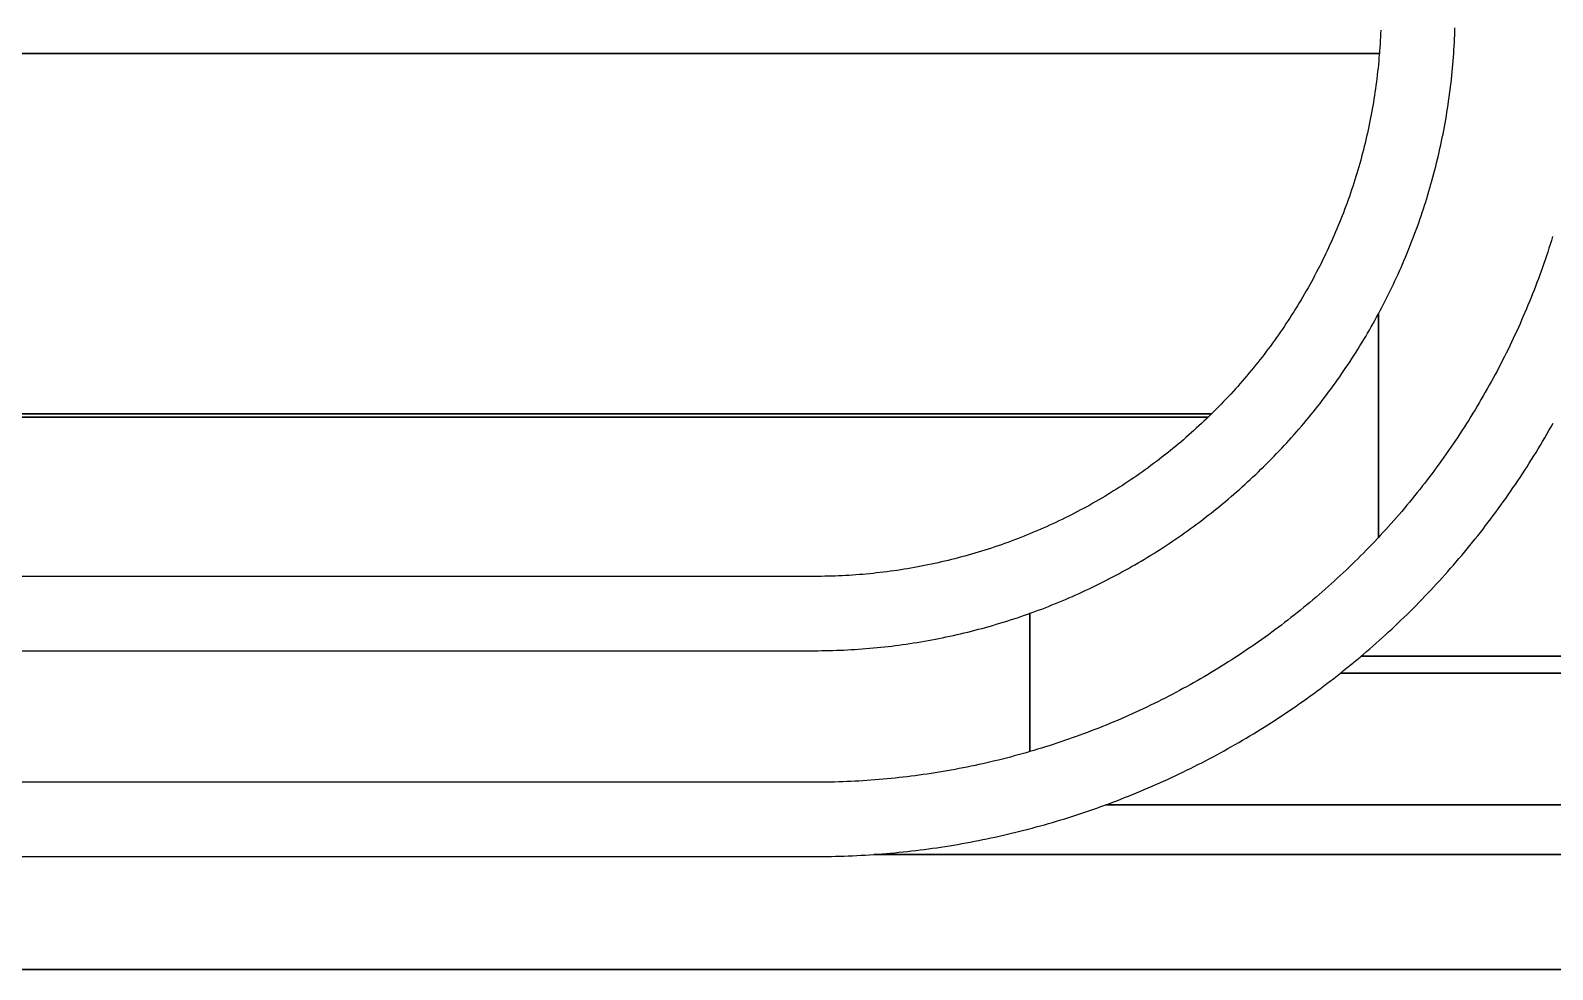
# Model space of a CAD drawing. Extents: x -3500 to 3500, y -3500 to 3500.
# Drawn here: x -581.1 to -293.9, y -410.2 to -233.1 of the extents above; entities that cross this region are included whole.
import ezdxf

# ---------------------------------------------------------------- set-up
doc = ezdxf.new("R2010")
doc.units = 0
for name, color, linetype in [('L5D0', 3, 'CONTINUOUS'), ('L5D100', 7, 'CONTINUOUS'), ('L5D11', 2, 'CONTINUOUS')]:
    doc.layers.add(name, color=color, linetype=linetype)

# ---------------------------------------------------------------- blocks, each defined once
blk = doc.blocks.new('ground_main_5')
at = {"layer": 'L5D0'}
for points in [[(-326.3115, -233.087), (-326.337, -233.74), (-326.367, -234.3925), (-326.401, -235.0455), (-326.439, -235.698), (-326.481, -236.35), (-326.527, -237.002), (-326.5765, -237.6535), (-326.6305, -238.305), (-326.6885, -238.9555), (-326.75, -239.6065), (-326.816, -240.2565), (-326.886, -240.9065), (-326.9595, -241.5555), (-327.0375, -242.2045), (-327.119, -242.853), (-327.2045, -243.501), (-327.294, -244.148), (-327.3875, -244.795), (-327.485, -245.441), (-327.5865, -246.087), (-327.692, -246.7315), (-327.8015, -247.376), (-327.9145, -248.0195), (-328.032, -248.6625), (-328.153, -249.305), (-328.278, -249.946), (-328.407, -250.587), (-328.54, -251.227), (-328.6765, -251.866), (-328.8175, -252.504), (-328.962, -253.1415), (-329.1105, -253.778), (-329.2625, -254.4135), (-329.419, -255.048), (-329.579, -255.6815), (-329.743, -256.314), (-329.911, -256.9455), (-330.0825, -257.576), (-330.258, -258.2055), (-330.4375, -258.834), (-330.621, -259.4615), (-330.808, -260.0875), (-330.999, -260.7125), (-331.1935, -261.3365), (-331.392, -261.959), (-331.5945, -262.5805), (-331.8005, -263.2005), (-332.0105, -263.8195), (-332.224, -264.437), (-332.4415, -265.0535), (-332.663, -265.6685), (-332.888, -266.282), (-333.1165, -266.894), (-333.349, -267.505), (-333.585, -268.114), (-333.825, -268.722), (-334.0685, -269.3285), (-334.316, -269.9335), (-334.567, -270.537), (-334.8215, -271.1385), (-335.08, -271.739), (-335.342, -272.3375), (-335.608, -272.9345), (-335.877, -273.53), (-336.15, -274.124), (-336.4265, -274.716), (-336.707, -275.3065), (-336.9905, -275.895), (-337.278, -276.482), (-337.569, -277.067), (-337.8635, -277.6505), (-338.162, -278.232), (-338.4635, -278.812), (-338.7685, -279.39), (-339.0775, -279.966), (-339.3895, -280.54), (-339.7055, -281.112), (-340.0245, -281.6825), (-340.3475, -282.2505), (-340.6735, -282.817), (-341.003, -283.381), (-341.336, -283.9435), (-341.6725, -284.5035), (-342.0125, -285.062), (-342.356, -285.618), (-342.7025, -286.172), (-343.053, -286.7235), (-343.4065, -287.2735), (-343.763, -287.821), (-344.1235, -288.366), (-344.487, -288.9095), (-344.8535, -289.45), (-345.2235, -289.989), (-345.597, -290.525), (-345.9735, -291.059), (-346.3535, -291.591), (-346.737, -292.1205), (-347.123, -292.6475), (-347.513, -293.172), (-347.9055, -293.6945), (-348.3015, -294.2145), (-348.7005, -294.7315), (-349.103, -295.2465), (-349.5085, -295.7595), (-349.917, -296.2695), (-350.329, -296.777), (-350.7435, -297.282), (-351.1615, -297.7845), (-351.5825, -298.2845), (-352.0065, -298.7815), (-352.4335, -299.2765), (-352.8635, -299.7685), (-353.2965, -300.258), (-353.7325, -300.7445), (-354.1715, -301.229), (-354.613, -301.7105), (-355.058, -302.189), (-355.506, -302.665), (-355.9565, -303.1385), (-356.41, -303.609), (-356.8665, -304.0765), (-357.326, -304.5415), (-357.788, -305.0035), (-358.253, -305.463), (-2334.91, -305.463)], [(-2334.91, -305.463), (-358.253, -305.463), (-358.7205, -305.9195), (-359.191, -306.373), (-359.6645, -306.8235), (-360.1405, -307.2715), (-360.619, -307.716), (-361.1005, -308.158), (-361.5845, -308.597), (-362.0715, -309.033), (-362.561, -309.466), (-363.053, -309.896), (-363.548, -310.323), (-364.045, -310.747), (-364.545, -311.168), (-365.0475, -311.586), (-365.5525, -312.0005), (-366.06, -312.4125), (-366.57, -312.821), (-367.0825, -313.2265), (-367.5975, -313.6285), (-368.115, -314.028), (-368.635, -314.424), (-369.1575, -314.8165), (-369.682, -315.206), (-370.209, -315.5925), (-370.7385, -315.9755), (-371.27, -316.3555), (-371.8045, -316.7325), (-372.3405, -317.1055), (-372.879, -317.476), (-373.42, -317.8425), (-373.963, -318.206), (-374.5085, -318.5665), (-375.056, -318.923), (-375.6055, -319.2765), (-376.1575, -319.6265), (-376.7115, -319.9735), (-377.2675, -320.3165), (-377.8255, -320.6565), (-378.386, -320.993), (-378.948, -321.326), (-379.5125, -321.656), (-380.079, -321.982), (-380.647, -322.305), (-381.2175, -322.624), (-381.7895, -322.94), (-382.3635, -323.252), (-382.9395, -323.5605), (-383.5175, -323.866), (-384.097, -324.1675), (-384.679, -324.4655), (-385.262, -324.7605), (-385.8475, -325.051), (-386.434, -325.3385), (-387.023, -325.6225), (-387.6135, -325.9025), (-388.2055, -326.179), (-388.799, -326.452), (-389.3945, -326.7215), (-389.9915, -326.987), (-390.5905, -327.2495), (-391.1905, -327.5075), (-391.7925, -327.7625), (-392.396, -328.0135), (-393.001, -328.2605), (-393.607, -328.5045), (-394.215, -328.744), (-394.8245, -328.9805), (-395.4355, -329.213), (-396.0475, -329.4415), (-396.661, -329.6665), (-397.276, -329.888), (-397.892, -330.105), (-398.51, -330.319), (-399.1285, -330.529), (-399.749, -330.735), (-400.3705, -330.9375), (-400.993, -331.136), (-401.617, -331.3305), (-402.242, -331.5215), (-402.868, -331.7085), (-403.4955, -331.8915), (-404.1235, -332.071), (-404.753, -332.2465), (-405.3835, -332.4185), (-406.0155, -332.5865), (-406.648, -332.7505), (-407.2815, -332.9105), (-407.916, -333.0665), (-408.5515, -333.219), (-409.188, -333.3675), (-409.8255, -333.512), (-410.4635, -333.653), (-411.1025, -333.7895), (-411.7425, -333.9225), (-412.383, -334.0515), (-413.0245, -334.1765), (-413.667, -334.2975), (-414.3095, -334.415), (-414.9535, -334.528), (-415.5975, -334.6375), (-416.2425, -334.7425), (-416.888, -334.844), (-417.5345, -334.9415), (-418.181, -335.035), (-418.8285, -335.125), (-419.4765, -335.2105), (-420.125, -335.292), (-420.7735, -335.37), (-421.423, -335.4435), (-422.073, -335.5135), (-422.723, -335.579), (-423.3735, -335.641), (-424.0245, -335.699), (-424.676, -335.7525), (-425.3275, -335.8025), (-425.9795, -335.8485), (-426.6315, -335.8905), (-427.284, -335.9285), (-427.9365, -335.962), (-428.5895, -335.992), (-429.2425, -336.018), (-429.8955, -336.04), (-430.549, -336.058), (-431.2025, -336.072), (-431.8555, -336.082), (-432.509, -336.088), (-433.1625, -336.09), (-1407.1915, -336.09)], [(552.3855, -354.306), (-333.875, -354.306), (-333.297, -353.845), (-332.6745, -353.344), (-332.0545, -352.84), (-331.5945, -352.462), (-331.437, -352.3325), (-330.822, -351.822), (-330.21, -351.3085), (-329.6, -350.792), (-328.993, -350.2725), (-328.3885, -349.75), (-327.7865, -349.224), (-327.1875, -348.6955), (-326.5905, -348.164), (-325.9965, -347.629), (-325.4055, -347.0915), (-324.817, -346.551), (-324.231, -346.0075), (-323.648, -345.4615), (-323.0675, -344.912), (-322.49, -344.36), (-321.915, -343.8045), (-321.343, -343.2465), (-320.7735, -342.686), (-320.207, -342.1225), (-319.6435, -341.556), (-319.0825, -340.9865), (-318.5245, -340.4145), (-317.9695, -339.8395), (-317.4175, -339.262), (-316.868, -338.6815), (-316.3215, -338.0985), (-315.7785, -337.5125), (-315.2375, -336.924), (-314.7, -336.3325), (-314.1655, -335.7385), (-313.634, -335.142), (-313.105, -334.543), (-312.5795, -333.941), (-312.057, -333.3365), (-311.5375, -332.729), (-311.021, -332.1195), (-310.5075, -331.507), (-309.997, -330.8925), (-309.4895, -330.275), (-308.9855, -329.655), (-308.484, -329.0325), (-307.986, -328.4075), (-307.4915, -327.78), (-306.9995, -327.15), (-306.511, -326.518), (-306.0255, -325.883), (-305.5435, -325.246), (-305.064, -324.606), (-304.5885, -323.964), (-304.116, -323.32), (-303.6465, -322.673), (-303.18, -322.024), (-302.7175, -321.3725), (-302.2575, -320.719), (-301.8015, -320.063), (-301.3485, -319.4045), (-300.8985, -318.744), (-300.452, -318.0815), (-300.009, -317.4165), (-299.569, -316.749), (-299.1325, -316.0795), (-298.6995, -315.408), (-298.27, -314.7345), (-297.8435, -314.0585), (-297.4205, -313.3805), (-297.001, -312.7005), (-296.5845, -312.0185), (-296.172, -311.334), (-295.7625, -310.6475), (-295.3565, -309.9595), (-294.9545, -309.269), (-294.5555, -308.5765), (-294.16, -307.882), (-293.768, -307.186)], [(612.646, -388.5185), (-421.984, -388.5185), (-421.187, -388.4605), (-420.3905, -388.3985), (-419.594, -388.3325), (-418.798, -388.263), (-418.002, -388.189), (-417.207, -388.111), (-416.412, -388.0295), (-415.6175, -387.9435), (-414.8235, -387.854), (-414.03, -387.76), (-413.2365, -387.6625), (-412.444, -387.5605), (-411.652, -387.455), (-410.8605, -387.3455), (-410.0695, -387.232), (-409.279, -387.1145), (-408.489, -386.993), (-407.7, -386.8675), (-406.9115, -386.738), (-406.1235, -386.605), (-405.336, -386.4675), (-404.5495, -386.3265), (-403.7635, -386.1815), (-402.9785, -386.0325), (-402.1945, -385.8795), (-401.4105, -385.7225), (-400.628, -385.562), (-399.846, -385.397), (-399.065, -385.2285), (-398.2845, -385.056), (-397.505, -384.8795), (-396.7265, -384.699), (-395.949, -384.515), (-395.1725, -384.327), (-394.3965, -384.135), (-393.622, -383.939), (-393.001, -383.7785), (-392.848, -383.739), (-392.0755, -383.5355), (-391.3035, -383.328), (-390.533, -383.117), (-389.7635, -382.9015), (-388.995, -382.6825), (-388.2275, -382.4595), (-387.461, -382.233), (-386.696, -382.0025), (-385.932, -381.768), (-385.1695, -381.53), (-384.4075, -381.288), (-383.6475, -381.042), (-382.888, -380.7925), (-382.1305, -380.539), (-381.3735, -380.282), (-380.6185, -380.021), (-379.8645, -379.7565), (-379.1115, -379.4875), (-378.3605, -379.2155), (-377.6105, -378.9395), (-376.862, -378.6595), (-376.115, -378.376), (-375.369, -378.089), (-374.625, -377.798), (-373.882, -377.503), (-373.1405, -377.205), (-372.401, -376.9025), (-371.6625, -376.597), (-370.926, -376.2875), (-370.1905, -375.974), (-369.457, -375.6575), (-368.725, -375.337), (-367.9945, -375.0125), (-367.266, -374.685), (-366.5385, -374.3535), (-365.813, -374.0185), (-365.0895, -373.6795), (-364.3675, -373.337), (-363.647, -372.991), (-362.9285, -372.6415), (-362.2115, -372.2885), (-361.4965, -371.932), (-360.783, -371.5715), (-360.0715, -371.2075), (-359.362, -370.84), (-358.6545, -370.4695), (-357.9485, -370.095), (-357.2445, -369.7165), (-356.542, -369.335), (-355.842, -368.95), (-355.1435, -368.5615), (-354.447, -368.1695), (-353.753, -367.774), (-353.0605, -367.375), (-352.37, -366.9725), (-351.6815, -366.5665), (-350.9955, -366.1575), (-350.311, -365.7445), (-349.629, -365.3285), (-348.949, -364.909), (-348.271, -364.486), (-347.595, -364.0595), (-346.921, -363.63), (-346.2495, -363.1965), (-345.58, -362.76), (-344.913, -362.3205), (-344.248, -361.8775), (-343.5855, -361.431), (-342.9245, -360.981), (-342.2665, -360.528), (-341.6105, -360.0715), (-340.9565, -359.612), (-340.3055, -359.149), (-339.6565, -358.683), (-339.0095, -358.2135), (-338.365, -357.741), (-337.723, -357.265), (-337.0835, -356.786), (-336.4465, -356.304), (-335.8115, -355.8185), (-335.179, -355.33), (-334.549, -354.838), (-333.922, -354.343), (-333.875, -354.306), (552.3855, -354.306)], [(-1407.1915, -388.91), (-433.1625, -388.91), (-432.3635, -388.908), (-431.5645, -388.902), (-430.7655, -388.892), (-429.9665, -388.878), (-429.1675, -388.86), (-428.3685, -388.838), (-427.57, -388.812), (-426.7715, -388.782), (-425.973, -388.748), (-425.175, -388.71), (-424.377, -388.668), (-423.579, -388.6225), (-422.7815, -388.5725), (-421.984, -388.5185), (612.646, -388.5185)]]:
    blk.add_lwpolyline(points, dxfattribs=at)
blk = doc.blocks.new('TOP_main_5_Cheese_100')
at = {"layer": 'L5D100'}
for points in [[(-326.3115, -233.087), (-326.337, -233.74), (-326.367, -234.3925), (-326.401, -235.0455), (-326.439, -235.698), (-326.481, -236.35), (-326.527, -237.002), (-326.565, -237.5), (-2334.91, -237.5)], [(-2334.91, -237.5), (-326.565, -237.5), (-326.5765, -237.6535), (-326.6305, -238.305), (-326.6885, -238.9555), (-326.75, -239.6065), (-326.816, -240.2565), (-326.886, -240.9065), (-326.9595, -241.5555), (-327.0375, -242.2045), (-327.119, -242.853), (-327.2045, -243.501), (-327.294, -244.148), (-327.3875, -244.795), (-327.485, -245.441), (-327.5865, -246.087), (-327.692, -246.7315), (-327.8015, -247.376), (-327.9145, -248.0195), (-328.032, -248.6625), (-328.153, -249.305), (-328.278, -249.946), (-328.407, -250.587), (-328.54, -251.227), (-328.6765, -251.866), (-328.8175, -252.504), (-328.962, -253.1415), (-329.1105, -253.778), (-329.2625, -254.4135), (-329.419, -255.048), (-329.579, -255.6815), (-329.743, -256.314), (-329.911, -256.9455), (-330.0825, -257.576), (-330.258, -258.2055), (-330.4375, -258.834), (-330.621, -259.4615), (-330.808, -260.0875), (-330.999, -260.7125), (-331.1935, -261.3365), (-331.392, -261.959), (-331.5945, -262.5805), (-331.8005, -263.2005), (-332.0105, -263.8195), (-332.224, -264.437), (-332.4415, -265.0535), (-332.663, -265.6685), (-332.888, -266.282), (-333.1165, -266.894), (-333.349, -267.505), (-333.585, -268.114), (-333.825, -268.722), (-334.0685, -269.3285), (-334.316, -269.9335), (-334.567, -270.537), (-334.8215, -271.1385), (-335.08, -271.739), (-335.342, -272.3375), (-335.608, -272.9345), (-335.877, -273.53), (-336.15, -274.124), (-336.4265, -274.716), (-336.707, -275.3065), (-336.9905, -275.895), (-337.278, -276.482), (-337.569, -277.067), (-337.8635, -277.6505), (-338.162, -278.232), (-338.4635, -278.812), (-338.7685, -279.39), (-339.0775, -279.966), (-339.3895, -280.54), (-339.7055, -281.112), (-340.0245, -281.6825), (-340.3475, -282.2505), (-340.6735, -282.817), (-341.003, -283.381), (-341.336, -283.9435), (-341.6725, -284.5035), (-342.0125, -285.062), (-342.356, -285.618), (-342.7025, -286.172), (-343.053, -286.7235), (-343.4065, -287.2735), (-343.763, -287.821), (-344.1235, -288.366), (-344.487, -288.9095), (-344.8535, -289.45), (-345.2235, -289.989), (-345.597, -290.525), (-345.9735, -291.059), (-346.3535, -291.591), (-346.737, -292.1205), (-347.123, -292.6475), (-347.513, -293.172), (-347.9055, -293.6945), (-348.3015, -294.2145), (-348.7005, -294.7315), (-349.103, -295.2465), (-349.5085, -295.7595), (-349.917, -296.2695), (-350.329, -296.777), (-350.7435, -297.282), (-351.1615, -297.7845), (-351.5825, -298.2845), (-352.0065, -298.7815), (-352.4335, -299.2765), (-352.8635, -299.7685), (-353.2965, -300.258), (-353.7325, -300.7445), (-354.1715, -301.229), (-354.613, -301.7105), (-355.058, -302.189), (-355.506, -302.665), (-355.9565, -303.1385), (-356.41, -303.609), (-356.8665, -304.0765), (-357.326, -304.5415), (-357.788, -305.0035), (-358.253, -305.463), (-358.7205, -305.9195), (-358.839, -306.0335), (-2334.91, -306.0335)], [(-2334.91, -306.0335), (-358.839, -306.0335), (-359.191, -306.373), (-359.6645, -306.8235), (-360.1405, -307.2715), (-360.619, -307.716), (-361.1005, -308.158), (-361.5845, -308.597), (-362.0715, -309.033), (-362.561, -309.466), (-363.053, -309.896), (-363.548, -310.323), (-364.045, -310.747), (-364.545, -311.168), (-365.0475, -311.586), (-365.5525, -312.0005), (-366.06, -312.4125), (-366.57, -312.821), (-367.0825, -313.2265), (-367.5975, -313.6285), (-368.115, -314.028), (-368.635, -314.424), (-369.1575, -314.8165), (-369.682, -315.206), (-370.209, -315.5925), (-370.7385, -315.9755), (-371.27, -316.3555), (-371.8045, -316.7325), (-372.3405, -317.1055), (-372.879, -317.476), (-373.42, -317.8425), (-373.963, -318.206), (-374.5085, -318.5665), (-375.056, -318.923), (-375.6055, -319.2765), (-376.1575, -319.6265), (-376.7115, -319.9735), (-377.2675, -320.3165), (-377.8255, -320.6565), (-378.386, -320.993), (-378.948, -321.326), (-379.5125, -321.656), (-380.079, -321.982), (-380.647, -322.305), (-381.2175, -322.624), (-381.7895, -322.94), (-382.3635, -323.252), (-382.9395, -323.5605), (-383.5175, -323.866), (-384.097, -324.1675), (-384.679, -324.4655), (-385.262, -324.7605), (-385.8475, -325.051), (-386.434, -325.3385), (-387.023, -325.6225), (-387.6135, -325.9025), (-388.2055, -326.179), (-388.799, -326.452), (-389.3945, -326.7215), (-389.9915, -326.987), (-390.5905, -327.2495), (-391.1905, -327.5075), (-391.7925, -327.7625), (-392.396, -328.0135), (-393.001, -328.2605), (-393.607, -328.5045), (-394.215, -328.744), (-394.8245, -328.9805), (-395.4355, -329.213), (-396.0475, -329.4415), (-396.661, -329.6665), (-397.276, -329.888), (-397.892, -330.105), (-398.51, -330.319), (-399.1285, -330.529), (-399.749, -330.735), (-400.3705, -330.9375), (-400.993, -331.136), (-401.617, -331.3305), (-402.242, -331.5215), (-402.868, -331.7085), (-403.4955, -331.8915), (-404.1235, -332.071), (-404.753, -332.2465), (-405.3835, -332.4185), (-406.0155, -332.5865), (-406.648, -332.7505), (-407.2815, -332.9105), (-407.916, -333.0665), (-408.5515, -333.219), (-409.188, -333.3675), (-409.8255, -333.512), (-410.4635, -333.653), (-411.1025, -333.7895), (-411.7425, -333.9225), (-412.383, -334.0515), (-413.0245, -334.1765), (-413.667, -334.2975), (-414.3095, -334.415), (-414.9535, -334.528), (-415.5975, -334.6375), (-416.2425, -334.7425), (-416.888, -334.844), (-417.5345, -334.9415), (-418.181, -335.035), (-418.8285, -335.125), (-419.4765, -335.2105), (-420.125, -335.292), (-420.7735, -335.37), (-421.423, -335.4435), (-422.073, -335.5135), (-422.723, -335.579), (-423.3735, -335.641), (-424.0245, -335.699), (-424.676, -335.7525), (-425.3275, -335.8025), (-425.9795, -335.8485), (-426.6315, -335.8905), (-427.284, -335.9285), (-427.9365, -335.962), (-428.5895, -335.992), (-429.2425, -336.018), (-429.8955, -336.04), (-430.549, -336.058), (-431.2025, -336.072), (-431.8555, -336.082), (-432.509, -336.088), (-433.1625, -336.09), (-1407.1915, -336.09)], [(-62.5, -351.1225), (-329.9905, -351.1225), (-329.6, -350.792), (-328.993, -350.2725), (-328.3885, -349.75), (-327.7865, -349.224), (-327.1875, -348.6955), (-326.5905, -348.164), (-325.9965, -347.629), (-325.4055, -347.0915), (-324.817, -346.551), (-324.231, -346.0075), (-323.648, -345.4615), (-323.0675, -344.912), (-322.49, -344.36), (-321.915, -343.8045), (-321.343, -343.2465), (-320.7735, -342.686), (-320.207, -342.1225), (-319.6435, -341.556), (-319.0825, -340.9865), (-318.5245, -340.4145), (-317.9695, -339.8395), (-317.4175, -339.262), (-316.868, -338.6815), (-316.3215, -338.0985), (-315.7785, -337.5125), (-315.2375, -336.924), (-314.7, -336.3325), (-314.1655, -335.7385), (-313.634, -335.142), (-313.105, -334.543), (-312.5795, -333.941), (-312.057, -333.3365), (-311.5375, -332.729), (-311.021, -332.1195), (-310.5075, -331.507), (-309.997, -330.8925), (-309.4895, -330.275), (-308.9855, -329.655), (-308.484, -329.0325), (-307.986, -328.4075), (-307.4915, -327.78), (-306.9995, -327.15), (-306.511, -326.518), (-306.0255, -325.883), (-305.5435, -325.246), (-305.064, -324.606), (-304.5885, -323.964), (-304.116, -323.32), (-303.6465, -322.673), (-303.18, -322.024), (-302.7175, -321.3725), (-302.2575, -320.719), (-301.8015, -320.063), (-301.3485, -319.4045), (-300.8985, -318.744), (-300.452, -318.0815), (-300.009, -317.4165), (-299.569, -316.749), (-299.1325, -316.0795), (-298.6995, -315.408), (-298.27, -314.7345), (-297.8435, -314.0585), (-297.4205, -313.3805), (-297.001, -312.7005), (-296.5845, -312.0185), (-296.172, -311.334), (-295.7625, -310.6475), (-295.3565, -309.9595), (-294.9545, -309.269), (-294.5555, -308.5765), (-294.16, -307.882), (-293.768, -307.186)], [(584.2425, -379.1515), (-378.186, -379.1515), (-377.6105, -378.9395), (-376.862, -378.6595), (-376.115, -378.376), (-375.369, -378.089), (-374.625, -377.798), (-373.882, -377.503), (-373.1405, -377.205), (-372.401, -376.9025), (-371.6625, -376.597), (-370.926, -376.2875), (-370.1905, -375.974), (-369.457, -375.6575), (-368.725, -375.337), (-367.9945, -375.0125), (-367.266, -374.685), (-366.5385, -374.3535), (-365.813, -374.0185), (-365.0895, -373.6795), (-364.3675, -373.337), (-363.647, -372.991), (-362.9285, -372.6415), (-362.2115, -372.2885), (-361.4965, -371.932), (-360.783, -371.5715), (-360.0715, -371.2075), (-359.362, -370.84), (-358.6545, -370.4695), (-357.9485, -370.095), (-357.2445, -369.7165), (-356.542, -369.335), (-355.842, -368.95), (-355.1435, -368.5615), (-354.447, -368.1695), (-353.753, -367.774), (-353.0605, -367.375), (-352.37, -366.9725), (-351.6815, -366.5665), (-350.9955, -366.1575), (-350.311, -365.7445), (-349.629, -365.3285), (-348.949, -364.909), (-348.271, -364.486), (-347.595, -364.0595), (-346.921, -363.63), (-346.2495, -363.1965), (-345.58, -362.76), (-345.1855, -362.5), (-344.913, -362.3205), (-344.248, -361.8775), (-343.5855, -361.431), (-342.9245, -360.981), (-342.2665, -360.528), (-341.6105, -360.0715), (-340.9565, -359.612), (-340.3055, -359.149), (-339.6565, -358.683), (-339.0095, -358.2135), (-338.365, -357.741), (-337.723, -357.265), (-337.0835, -356.786), (-336.4465, -356.304), (-335.8115, -355.8185), (-335.179, -355.33), (-334.549, -354.838), (-333.922, -354.343), (-333.875, -354.306), (-333.297, -353.845), (-332.6745, -353.344), (-332.0545, -352.84), (-331.5945, -352.462), (-331.437, -352.3325), (-330.822, -351.822), (-330.21, -351.3085), (-329.9905, -351.1225), (-62.5, -351.1225)], [(-1407.1915, -388.91), (-433.1625, -388.91), (-432.3635, -388.908), (-431.5645, -388.902), (-430.7655, -388.892), (-429.9665, -388.878), (-429.1675, -388.86), (-428.3685, -388.838), (-427.57, -388.812), (-426.7715, -388.782), (-425.973, -388.748), (-425.175, -388.71), (-424.377, -388.668), (-423.579, -388.6225), (-422.7815, -388.5725), (-421.984, -388.5185), (-421.187, -388.4605), (-420.3905, -388.3985), (-419.594, -388.3325), (-418.798, -388.263), (-418.002, -388.189), (-417.207, -388.111), (-416.412, -388.0295), (-415.6175, -387.9435), (-414.8235, -387.854), (-414.03, -387.76), (-413.2365, -387.6625), (-412.444, -387.5605), (-411.652, -387.455), (-410.8605, -387.3455), (-410.0695, -387.232), (-409.279, -387.1145), (-408.489, -386.993), (-407.7, -386.8675), (-406.9115, -386.738), (-406.1235, -386.605), (-405.336, -386.4675), (-404.5495, -386.3265), (-403.7635, -386.1815), (-402.9785, -386.0325), (-402.1945, -385.8795), (-401.4105, -385.7225), (-400.628, -385.562), (-399.846, -385.397), (-399.065, -385.2285), (-398.2845, -385.056), (-397.505, -384.8795), (-396.7265, -384.699), (-395.949, -384.515), (-395.1725, -384.327), (-394.3965, -384.135), (-393.622, -383.939), (-393.001, -383.7785), (-392.848, -383.739), (-392.0755, -383.5355), (-391.3035, -383.328), (-390.533, -383.117), (-389.7635, -382.9015), (-388.995, -382.6825), (-388.2275, -382.4595), (-387.461, -382.233), (-386.696, -382.0025), (-385.932, -381.768), (-385.1695, -381.53), (-384.4075, -381.288), (-383.6475, -381.042), (-382.888, -380.7925), (-382.1305, -380.539), (-381.3735, -380.282), (-380.6185, -380.021), (-379.8645, -379.7565), (-379.1115, -379.4875), (-378.3605, -379.2155), (-378.186, -379.1515), (584.2425, -379.1515)], [(1657.3345, -410.2095), (-1471.2315, -410.2095)], [(-1471.2315, -410.2095), (1657.3345, -410.2095)]]:
    blk.add_lwpolyline(points, dxfattribs=at)
blk = doc.blocks.new('TOP_main_5')
at = {"layer": 'L5D11'}
for points in [[(-293.862, -272.021), (-294.0885, -272.75), (-294.3185, -273.4775), (-294.5525, -274.204), (-294.7905, -274.929), (-295.032, -275.653), (-295.277, -276.3755), (-295.526, -277.097), (-295.779, -277.817), (-296.0355, -278.5355), (-296.296, -279.253), (-296.56, -279.9685), (-296.828, -280.6835), (-297.0995, -281.3965), (-297.375, -282.108), (-297.654, -282.8185), (-297.937, -283.527), (-298.223, -284.2345), (-298.5135, -284.94), (-298.8075, -285.6445), (-299.105, -286.347), (-299.406, -287.0485), (-299.711, -287.748), (-300.0195, -288.446), (-300.332, -289.142), (-300.6475, -289.837), (-300.967, -290.53), (-301.29, -291.221), (-301.617, -291.911), (-301.9475, -292.5985), (-302.281, -293.285), (-302.6185, -293.9695), (-302.96, -294.652), (-303.3045, -295.333), (-303.6525, -296.012), (-304.0045, -296.689), (-304.36, -297.3645), (-304.7185, -298.038), (-305.081, -298.7095), (-305.447, -299.379), (-305.816, -300.047), (-306.189, -300.7125), (-306.5655, -301.3765), (-306.9455, -302.0385), (-307.3285, -302.698), (-307.7155, -303.356), (-308.1055, -304.012), (-308.499, -304.6655), (-308.896, -305.3175), (-309.2965, -305.967), (-309.7005, -306.6145), (-310.1075, -307.26), (-310.518, -307.903), (-310.932, -308.544), (-311.3495, -309.183), (-311.77, -309.82), (-312.194, -310.4545), (-312.621, -311.0865), (-313.052, -311.7165), (-313.4855, -312.3445), (-313.923, -312.97), (-314.3635, -313.593), (-314.807, -314.214), (-315.254, -314.8325), (-315.704, -315.4485), (-316.1575, -316.0625), (-316.614, -316.674), (-317.074, -317.283), (-317.5365, -317.8895), (-318.003, -318.494), (-318.472, -319.0955), (-318.9445, -319.695), (-319.42, -320.2915), (-319.899, -320.886), (-320.3805, -321.4775), (-320.8655, -322.067), (-321.3535, -322.6535), (-321.8445, -323.238), (-322.3385, -323.8195), (-322.8355, -324.3985), (-323.336, -324.9745), (-323.839, -325.5485), (-324.345, -326.1195), (-324.8545, -326.688), (-325.3665, -327.254), (-325.8815, -327.817), (-326.3995, -328.377), (-326.744, -328.746), (-326.744, -286.591), (-326.4155, -285.9775), (-326.0905, -285.3625), (-325.769, -284.7455), (-325.451, -284.1265), (-325.1365, -283.506), (-324.8255, -282.8835), (-324.518, -282.2595), (-324.2145, -281.6335), (-323.9145, -281.0055), (-323.618, -280.376), (-323.325, -279.745), (-323.036, -279.112), (-322.7505, -278.4775), (-322.4685, -277.8415), (-322.1905, -277.204), (-321.9155, -276.5645), (-321.645, -275.9235), (-321.3775, -275.2815), (-321.114, -274.6375), (-320.8545, -273.992), (-320.5985, -273.345), (-320.346, -272.6965), (-320.0975, -272.0465), (-319.8525, -271.3955), (-319.6115, -270.7425), (-319.374, -270.0885), (-319.1405, -269.4335), (-318.911, -268.7765), (-318.6845, -268.1185), (-318.4625, -267.459), (-318.244, -266.7985), (-318.0295, -266.137), (-317.8185, -265.4735), (-317.6115, -264.8095), (-317.4085, -264.144), (-317.209, -263.4775), (-317.0135, -262.8095), (-316.822, -262.141), (-316.634, -261.471), (-316.4505, -260.8), (-316.27, -260.128), (-316.094, -259.4545), (-315.9215, -258.7805), (-315.753, -258.1055), (-315.5885, -257.4295), (-315.428, -256.7525), (-315.271, -256.0745), (-315.1185, -255.396), (-314.9695, -254.716), (-314.8245, -254.0355), (-314.683, -253.3545), (-314.546, -252.6725), (-314.4125, -251.9895), (-314.2835, -251.306), (-314.158, -250.6215), (-314.0365, -249.9365), (-313.919, -249.2505), (-313.8055, -248.564), (-313.6955, -247.877), (-313.59, -247.1895), (-313.4885, -246.501), (-313.3905, -245.812), (-313.2965, -245.123), (-313.207, -244.433), (-313.121, -243.7425), (-313.039, -243.0515), (-312.9615, -242.36), (-312.8875, -241.668), (-312.8175, -240.976), (-312.7515, -240.2835), (-312.6895, -239.5905), (-312.6315, -238.897), (-312.5775, -238.2035), (-312.5275, -237.5095), (-312.4815, -236.815), (-312.4395, -236.1205), (-312.4015, -235.426), (-312.3675, -234.731), (-312.3375, -234.036), (-312.3115, -233.3405), (-312.2895, -232.645)], [(-1407.1915, -350.09), (-433.1625, -350.09), (-432.467, -350.088), (-431.771, -350.082), (-431.0755, -350.072), (-430.38, -350.058), (-429.6845, -350.04), (-428.989, -350.018), (-428.2935, -349.992), (-427.5985, -349.962), (-426.9035, -349.928), (-426.209, -349.89), (-425.5145, -349.848), (-424.82, -349.802), (-424.126, -349.752), (-423.4325, -349.698), (-422.739, -349.64), (-422.046, -349.578), (-421.3535, -349.512), (-420.661, -349.442), (-419.9695, -349.368), (-419.278, -349.29), (-418.587, -349.2085), (-417.8965, -349.1225), (-417.2065, -349.0325), (-416.517, -348.939), (-415.8285, -348.841), (-415.14, -348.7395), (-414.4525, -348.6335), (-413.765, -348.524), (-413.079, -348.4105), (-412.393, -348.293), (-411.708, -348.1715), (-411.0235, -348.046), (-410.34, -347.9165), (-409.657, -347.7835), (-408.975, -347.646), (-408.2935, -347.505), (-407.613, -347.36), (-406.9335, -347.211), (-406.2545, -347.058), (-405.577, -346.9015), (-404.9, -346.741), (-404.224, -346.576), (-403.549, -346.4075), (-402.8745, -346.2355), (-402.2015, -346.059), (-401.5295, -345.879), (-400.8585, -345.695), (-400.1885, -345.5075), (-399.5195, -345.3155), (-398.852, -345.12), (-398.1855, -344.921), (-397.52, -344.7175), (-396.8555, -344.5105), (-396.1925, -344.3), (-395.531, -344.0855), (-394.87, -343.867), (-394.211, -343.6445), (-393.553, -343.4185), (-392.896, -343.189), (-392.5015, -343.048), (-392.5015, -369.123), (-393.235, -369.334), (-393.9695, -369.541), (-394.705, -369.7445), (-395.4415, -369.944), (-396.179, -370.1395), (-396.918, -370.331), (-397.6575, -370.519), (-398.398, -370.703), (-399.1395, -370.883), (-399.882, -371.0595), (-400.6255, -371.2315), (-401.37, -371.4), (-402.115, -371.5645), (-402.861, -371.725), (-403.608, -371.882), (-404.3555, -372.0345), (-405.104, -372.1835), (-405.853, -372.3285), (-406.603, -372.4695), (-407.354, -372.6065), (-408.105, -372.74), (-408.8575, -372.869), (-409.61, -372.9945), (-410.3635, -373.1155), (-411.1175, -373.233), (-411.872, -373.3465), (-412.6275, -373.456), (-413.383, -373.5615), (-414.1395, -373.663), (-414.896, -373.761), (-415.6535, -373.8545), (-416.4115, -373.944), (-417.1695, -374.03), (-417.9285, -374.1115), (-418.6875, -374.1895), (-419.447, -374.263), (-420.207, -374.333), (-420.967, -374.399), (-421.728, -374.4605), (-422.4885, -374.5185), (-423.25, -374.5725), (-424.0115, -374.6225), (-424.773, -374.6685), (-425.535, -374.7105), (-426.2975, -374.748), (-427.0595, -374.782), (-427.822, -374.812), (-428.585, -374.838), (-429.3475, -374.86), (-430.1105, -374.878), (-430.8735, -374.892), (-431.6365, -374.902), (-432.3995, -374.908), (-433.1625, -374.91), (-1407.1915, -374.91)]]:
    blk.add_lwpolyline(points, dxfattribs=at)
blk.add_lwpolyline([(-392.5015, -369.123), (-392.5015, -343.048), (-392.2405, -342.955), (-391.5865, -342.718), (-390.934, -342.477), (-390.2825, -342.232), (-389.633, -341.9835), (-388.9845, -341.731), (-388.3375, -341.475), (-387.692, -341.215), (-387.048, -340.9515), (-386.4055, -340.6845), (-385.765, -340.4135), (-385.1255, -340.139), (-384.488, -339.861), (-383.8515, -339.579), (-383.217, -339.2935), (-382.5845, -339.004), (-381.953, -338.7115), (-381.324, -338.415), (-380.696, -338.115), (-380.07, -337.811), (-379.446, -337.504), (-378.8235, -337.193), (-378.2025, -336.8785), (-377.584, -336.5605), (-376.967, -336.239), (-376.3515, -335.914), (-375.7385, -335.585), (-375.127, -335.253), (-374.5175, -334.9175), (-373.91, -334.578), (-373.3045, -334.2355), (-372.701, -333.8895), (-372.0995, -333.5395), (-371.5, -333.1865), (-370.9025, -332.83), (-370.307, -332.47), (-369.7135, -332.107), (-369.1225, -331.74), (-368.5335, -331.37), (-367.9465, -330.9965), (-367.3615, -330.6195), (-366.779, -330.239), (-366.1985, -329.8555), (-365.62, -329.4685), (-365.044, -329.078), (-364.4705, -328.6845), (-363.899, -328.2875), (-363.33, -327.8875), (-362.763, -327.484), (-362.1985, -327.0775), (-361.636, -326.6675), (-361.0765, -326.2545), (-360.519, -325.838), (-359.964, -325.4185), (-359.4115, -324.9955), (-358.861, -324.5695), (-358.3135, -324.1405), (-357.768, -323.7085), (-357.2255, -323.273), (-356.6855, -322.8345), (-356.1475, -322.393), (-355.6125, -321.948), (-355.08, -321.5005), (-354.55, -321.0495), (-354.0225, -320.596), (-353.498, -320.139), (-352.9755, -319.679), (-352.456, -319.216), (-351.9395, -318.7505), (-351.4255, -318.2815), (-350.914, -317.8095), (-350.4055, -317.335), (-349.8995, -316.8575), (-349.396, -316.377), (-348.896, -315.8935), (-348.398, -315.407), (-347.9035, -314.918), (-347.4115, -314.426), (-346.922, -313.931), (-346.436, -313.4335), (-345.9525, -312.933), (-345.472, -312.43), (-344.9945, -311.924), (-344.5195, -311.4155), (-344.048, -310.904), (-343.579, -310.39), (-343.113, -309.873), (-342.6505, -309.3535), (-342.1905, -308.8315), (-341.7335, -308.307), (-341.2795, -307.7795), (-340.829, -307.2495), (-340.381, -306.717), (-339.9365, -306.1815), (-339.495, -305.644), (-339.0565, -305.104), (-338.621, -304.561), (-338.189, -304.016), (-337.7595, -303.468), (-337.334, -302.918), (-336.911, -302.3655), (-336.4915, -301.8105), (-336.075, -301.253), (-335.662, -300.693), (-335.252, -300.131), (-334.8455, -299.5665), (-334.442, -298.9995), (-334.0415, -298.4305), (-333.645, -297.859), (-333.251, -297.285), (-332.861, -296.709), (-332.474, -296.131), (-332.0905, -295.5505), (-331.71, -294.968), (-331.333, -294.383), (-330.9595, -293.796), (-330.5895, -293.207), (-330.2225, -292.6155), (-329.859, -292.0225), (-329.499, -291.427), (-329.1425, -290.8295), (-328.7895, -290.23), (-328.44, -289.6285), (-328.094, -289.025), (-327.751, -288.419), (-327.412, -287.8115), (-327.0765, -287.2025), (-326.744, -286.591), (-326.744, -328.746), (-326.9205, -328.935), (-327.444, -329.49), (-327.971, -330.042), (-328.5005, -330.5915), (-329.033, -331.138), (-329.5685, -331.682), (-330.1065, -332.223), (-330.6475, -332.761), (-331.1915, -333.2965), (-331.738, -333.829), (-332.2875, -334.3585), (-332.8395, -334.885), (-333.3945, -335.409), (-333.952, -335.93), (-334.5125, -336.448), (-335.0755, -336.963), (-335.6415, -337.475), (-336.21, -337.984), (-336.781, -338.4905), (-337.3545, -338.9935), (-337.931, -339.4935), (-338.51, -339.991), (-339.0915, -340.485), (-339.6755, -340.976), (-340.2625, -341.464), (-340.8515, -341.9485), (-341.4435, -342.4305), (-342.038, -342.909), (-342.6345, -343.385), (-343.234, -343.857), (-343.8355, -344.3265), (-344.44, -344.7925), (-345.0465, -345.2555), (-345.6555, -345.7155), (-346.267, -346.172), (-346.8805, -346.6255), (-347.497, -347.0755), (-348.1155, -347.5225), (-348.7365, -347.966), (-349.3595, -348.4065), (-349.985, -348.8435), (-350.613, -349.2775), (-351.243, -349.708), (-351.875, -350.1355), (-352.5095, -350.5595), (-353.1465, -350.98), (-353.785, -351.3975), (-354.4265, -351.8115), (-355.0695, -352.222), (-355.715, -352.629), (-356.3625, -353.033), (-357.012, -353.4335), (-357.6635, -353.8305), (-358.3175, -354.224), (-358.9735, -354.614), (-359.631, -355.001), (-360.291, -355.384), (-360.953, -355.764), (-361.617, -356.1405), (-362.2825, -356.513), (-362.9505, -356.8825), (-363.62, -357.2485), (-364.2915, -357.611), (-364.965, -357.9695), (-365.6405, -358.325), (-366.3175, -358.6765), (-366.9965, -359.025), (-367.6775, -359.3695), (-368.36, -359.7105), (-369.0445, -360.048), (-369.7305, -360.382), (-370.4185, -360.7125), (-371.108, -361.039), (-371.7995, -361.3625), (-372.4925, -361.682), (-373.187, -361.9975), (-373.8835, -362.31), (-374.5815, -362.6185), (-375.281, -362.9235), (-375.982, -363.2245), (-376.685, -363.522), (-377.389, -363.816), (-378.095, -364.106), (-378.802, -364.3925), (-379.511, -364.6755), (-380.2215, -364.9545), (-380.933, -365.23), (-381.646, -365.5015), (-382.3605, -365.7695), (-383.0765, -366.0335), (-383.794, -366.294), (-384.5125, -366.5505), (-385.2325, -366.803), (-385.954, -367.0525), (-386.6765, -367.2975), (-387.4005, -367.539), (-388.1255, -367.777), (-388.852, -368.0105), (-389.5795, -368.241), (-390.3085, -368.467), (-391.0385, -368.6895), (-391.7695, -368.9085)], close=True, dxfattribs=at)
for name in ['ground_main_5', 'TOP_main_5_Cheese_100']:
    blk.add_blockref(name, (0, 0))
blk = doc.blocks.new('TOP_main')
blk.add_blockref('TOP_main_5', (0, 0))

msp = doc.modelspace()

# ---------------------------------------------------------------- block references
msp.add_blockref('TOP_main', (0, 0))

doc.saveas('drawing.dxf')
